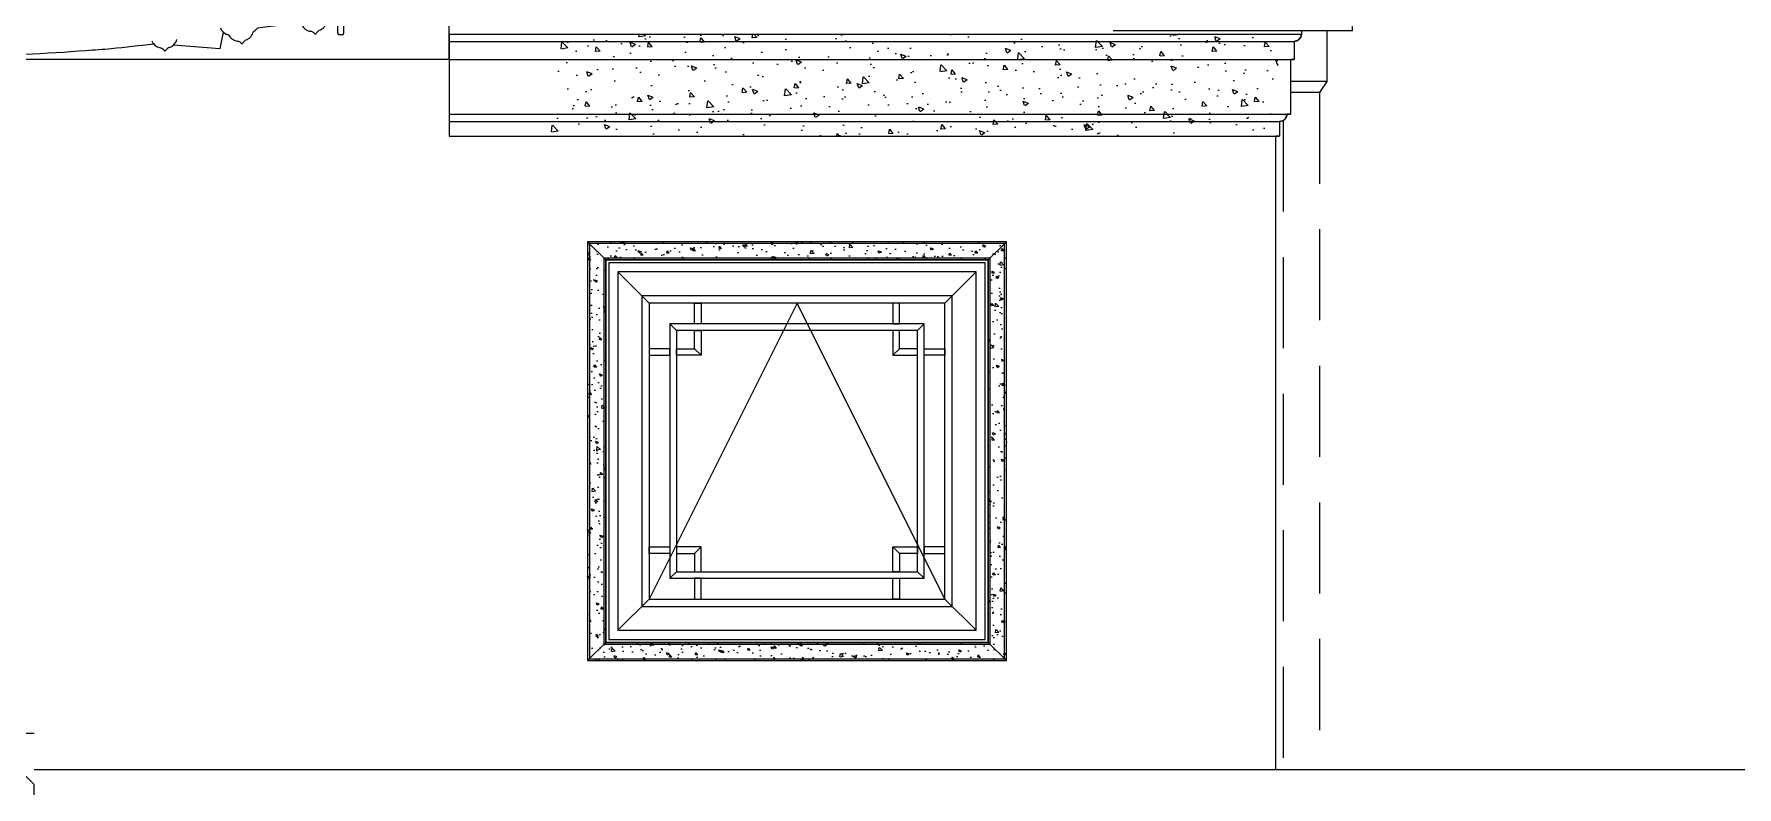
# Model space of a CAD drawing. Extents: x 296441 to 853063, y 459050 to 1117990.
# Drawn here: x 640479 to 645155, y 1003066 to 1005133 of the extents above; entities that cross this region are included whole.
import ezdxf
from ezdxf.xclip import XClip

# ---------------------------------------------------------------- set-up
doc = ezdxf.new("R2010")
doc.units = 0
doc.header["$LTSCALE"] = 1000
doc.header["$XCLIPFRAME"] = 0
for name, pattern in [('CENTER-1', [10, 6.25, -1.25, 1.25, -1.25]), ('E1-ELEV-N$0$HIDDEN', [0.375, 0.25, -0.125]), ('E1-ELEV-N$0$LPC090090$0$HIDDEN2', [4.762499999999999, 3.175, -1.5875])]:
    doc.linetypes.add(name, pattern=pattern)
for name, color, linetype in [('17-ELEV$0$G-XREF', 2, 'Continuous'), ('E1-ELEV-N$0$A-ELEV-HEVY', 2, 'Continuous'), ('E1-ELEV-N$0$A-ELEV-MEDM', 4, 'Continuous'), ('E1-ELEV-N$0$A-ELEV-PFIX', 40, 'Continuous'), ('E1-ELEV-N$0$A-ELEV-THIN', 144, 'Continuous'), ('E1-ELEV-N$0$LPC090090$0$A-ELEV-HDDN', 161, 'E1-ELEV-N$0$LPC090090$0$HIDDEN2'), ('E2-E3-ELEV-N$0$A-ELEV-HEVY', 2, 'Continuous'), ('E2-E3-ELEV-N$0$A-ELEV-MEDM', 4, 'Continuous'), ('E2-E3-ELEV-N$0$A-ELEV-MEDM-HEVY', 2, 'Continuous'), ('E2-E3-ELEV-N$0$A-ELEV-THIN', 144, 'Continuous'), ('E2-E3-ELEV-N$0$G-XREF', 2, 'Continuous'), ('H1-ELEV-N$0$LPM310295$0$A-ELEV-HEVY', 2, 'Continuous'), ('H1-ELEV-N$0$LPM310295$0$A-ELEV-MEDM', 4, 'Continuous'), ('H1-ELEV-N$0$LPM310295$0$A-ELEV-THIN', 145, 'Continuous'), ('ZT1_通用--填充---PM、LM、DY、JD', 8, 'Continuous'), ('主框线', 4, 'Continuous'), ('分格线', 55, 'Continuous'), ('副框内口线', 6, 'Continuous'), ('花格栅', 6, 'Continuous'), ('铝合金花格条', 5, 'Continuous')]:
    doc.layers.add(name, color=color, linetype=linetype)

# ---------------------------------------------------------------- blocks, each defined once
blk = doc.blocks.new('E1-ELEV-N$0$cdfh')
at = {"layer": 'E1-ELEV-N$0$A-ELEV-HEVY'}
for p, q in [((-656.7335614310578, 570.0000000000582), (-260.0000000000146, 570.0000000000582)), ((-656.7335614310578, 530.0000000000582), (-260.0000000000146, 530.0000000000582)), ((-656.7335614310578, 372.7569128684117), (-260.0000000001164, 372.7569128684117)), ((-656.7335614310578, 5.820766091346741e-11), (-140.0000000000146, 5.820766091346741e-11)), ((-656.7335614310578, -289.9999999998254), (-200.0000000000146, -289.9999999998254))]:
    blk.add_line(p, q, dxfattribs=at)
blk.add_lwpolyline([(-140.0000000000146, 5.820766091346741e-11), (0, 5.820766091346741e-11), (0, 125.0213311912376), (32.28701310115866, 108.2422535166261), (38.08273558376823, 30.00000000005821), (43.08273558376823, 30.00000000005821), (43.08273558376823, 113.9016275627655), (66, 158.0000000000582), (5.845869297118043, 190.0822030415875), (10.18125430739019, 198.4245348036638), (-43.15506547209225, 226.0804043189273), (-38.4093728463049, 235.2122674019192), (-91.74569262578734, 262.8681369171827), (-87, 272.0000000000582), (-140.5354164219461, 299.272759309446), (-136, 308.0000000000582), (-260.0000000000146, 372.9523809524835), (-260.0000000000146, 530.0000000000582), (-240.0000000000146, 530.0000000000582), (-240.0000000000146, 570.0000000000582), (-260.0000000000146, 570.0000000000582)], dxfattribs=at)
blk.add_lwpolyline([(-210, 1.746229827404022e-10), (-140.0000000000146, 1.746229827404022e-10), (-140.0000000000146, -9.999999999825377, -0.414213562373095), (-160.0000000000146, -29.99999999982538), (-160.0000000000146, -79.99999999982538), (-170.0000000000146, -79.99999999982538), (-170.0000000000146, -229.9999999998254), (-180.0000000000146, -229.9999999998254, -0.414213562373095), (-200.0000000000146, -249.9999999998254), (-200.0000000000146, -289.9999999998254), (-210, -289.9999999998254)], format="xyb", dxfattribs=at)
at = {"layer": 'E1-ELEV-N$0$A-ELEV-MEDM'}
blk.add_line((-656.7335614310578, -229.9999999998254), (-170.0000000000146, -229.9999999998254), dxfattribs=at)
at = {"layer": 'E1-ELEV-N$0$A-ELEV-THIN'}
for p, q in [((-656.7335614310578, -9.999999999825377), (-140.0000000000146, -9.999999999825377)), ((-656.7335614310578, -29.99999999994179), (-160, -29.99999999994179)), ((-656.7335614310578, -79.99999999982538), (-160.0000000000146, -79.99999999982538)), ((-656.7335614310578, -249.9999999998254), (-200.0000000000146, -249.9999999998254))]:
    blk.add_line(p, q, dxfattribs=at)
blk = doc.blocks.new('20200415103153')
at = {"color": 8}
for p, q in [((118.8000094052404, -118.8000094052404), (33.00000940542668, -33.00000940519385)), ((931.1999905947596, -118.8000094052404), (1016.999990595039, -33.00000940519385)), ((118.8000094052404, -931.1999905947596), (33.00000940542668, -1016.999990594806)), ((931.1999905947596, -931.1999905947596), (1016.999990595039, -1016.999990594806))]:
    blk.add_line(p, q, dxfattribs=at)
at = {"ltscale": 1000}
blk.add_lwpolyline([(0, -1050), (1050, -1050), (1050, 0), (0, 0)], close=True, dxfattribs=at)
blk.add_lwpolyline([(1016.999990595039, -1016.999990594806), (33.00000940542668, -1016.999990594806), (33.00000940542668, -33.00000940519385), (1016.999990595039, -33.00000940519385)], close=True)
at = {"color": 2, "ltscale": 250}
blk.add_lwpolyline([(931.1999905947596, -931.1999905947596), (118.8000094052404, -931.1999905947596), (118.8000094052404, -118.8000094052404), (931.1999905947596, -118.8000094052404)], close=True, dxfattribs=at)
at = {"ltscale": 1000}
blk.add_lwpolyline([(118.8000094052404, -931.1999905947596), (525, -118.8000094052404), (931.1999905947596, -931.1999905947596)], dxfattribs=at)
at = {"layer": '主框线'}
blk.add_lwpolyline([(1042, -1042), (8, -1042), (8, -8), (1042, -8)], close=True, dxfattribs=at)
at = {"layer": '副框内口线', "linetype": 'CENTER-1', "ltscale": 40}
blk.add_lwpolyline([(1050, -1050), (0, -1050), (0, 0), (1050, 0)], close=True, dxfattribs=at)
at = {"layer": '花格栅', "color": 6, "ltscale": 250}
blk.add_lwpolyline([(951.1999905947596, -951.1999905947596), (98.80000940524042, -951.1999905947596), (98.80000940524042, -98.80000940524042), (951.1999905947596, -98.80000940524042)], close=True, dxfattribs=at)
at = {"layer": '铝合金花格条'}
for points in [[(243.8000094075687, -118.8000094013987), (261.8000094075687, -118.8000094004674), (261.8000094103627, -175.8000094004674), (243.8000094103627, -175.8000094013987)], [(806.1999905924313, -118.8000094013987), (788.1999905924313, -118.8000094004674), (788.1999905896373, -175.8000094004674), (806.1999905896373, -175.8000094013987)], [(874.1999905915, -874.1999905947596), (175.8000094103627, -874.1999905947596), (175.8000094103627, -175.8000094055897), (874.1999905915, -175.8000094055897)], [(856.1999905915, -856.1999905947596), (193.8000094103627, -856.1999905947596), (193.8000094103627, -193.8000094055897), (856.1999905915, -193.8000094055897)], [(118.8000094061717, -243.8000094027957), (118.8000094052404, -261.8000094027957), (175.8000094052404, -261.8000094055897), (175.8000094061717, -243.8000094055897)], [(931.1999905938283, -243.8000094027957), (931.1999905947596, -261.8000094027957), (874.1999905947596, -261.8000094055897), (874.1999905938283, -243.8000094055897)], [(118.8000094061717, -806.1999905970879), (118.8000094052404, -788.1999905970879), (175.8000094052404, -788.1999905942939), (175.8000094061717, -806.1999905942939)], [(931.1999905938283, -806.1999905970879), (931.1999905947596, -788.1999905970879), (874.1999905947596, -788.1999905942939), (874.1999905938283, -806.1999905942939)], [(243.8000094075687, -931.1999905989505), (261.8000094075687, -931.1999905998819), (261.8000094103627, -874.1999905998819), (243.8000094103627, -874.1999905989505)], [(806.1999905924313, -931.1999905989505), (788.1999905924313, -931.1999905998819), (788.1999905896373, -874.1999905998819), (806.1999905896373, -874.1999905989505)]]:
    blk.add_lwpolyline(points, close=True, dxfattribs=at)
for points in [[(193.8000094103627, -193.8000094055897), (175.8000094103627, -175.8000094055897)], [(856.1999905915, -193.8000094055897), (874.1999905915, -175.8000094055897)], [(261.8000094094314, -261.8000094055897), (243.8000094094314, -243.8000094055897), (243.8000094094314, -193.8000094055897), (261.8000094094314, -193.8000094055897), (261.8000094094314, -261.8000094055897), (193.8000094094314, -261.8000094055897), (193.8000094094314, -243.8000094055897), (243.8000094094314, -243.8000094055897)], [(788.1999905905686, -261.8000094055897), (806.1999905905686, -243.8000094055897), (806.1999905905686, -193.8000094055897), (788.1999905905686, -193.8000094055897), (788.1999905905686, -261.8000094055897), (856.1999905905686, -261.8000094055897), (856.1999905905686, -243.8000094055897), (806.1999905905686, -243.8000094055897)], [(261.8000094094314, -788.1999905947596), (243.8000094094314, -806.1999905947596), (243.8000094094314, -856.1999905947596), (261.8000094094314, -856.1999905947596), (261.8000094094314, -788.1999905947596), (193.8000094094314, -788.1999905947596), (193.8000094094314, -806.1999905947596), (243.8000094094314, -806.1999905947596)], [(788.1999905905686, -788.1999905947596), (806.1999905905686, -806.1999905947596), (806.1999905905686, -856.1999905947596), (788.1999905905686, -856.1999905947596), (788.1999905905686, -788.1999905947596), (856.1999905905686, -788.1999905947596), (856.1999905905686, -806.1999905947596), (806.1999905905686, -806.1999905947596)]]:
    blk.add_lwpolyline(points, dxfattribs=at)
at = {"layer": '铝合金花格条', "elevation": -0.06302419923047158}
for points in [[(193.8000094103627, -856.1999905947596), (175.8000094103627, -874.1999905947596)], [(856.1999905915, -856.1999905947596), (874.1999905915, -874.1999905947596)]]:
    blk.add_lwpolyline(points, dxfattribs=at)
blk = doc.blocks.new('*U2413')
at = {"layer": 'ZT1_通用--填充---PM、LM、DY、JD', "ltscale": 1000}
h = blk.add_hatch(dxfattribs=at)
h.set_pattern_fill('混凝土', color=256, scale=10)
h.set_pattern_definition([(49.99999999999999, (349.9999981342349, -1100.000001866257), (71.72601826007535, -6.275213498259511), [7.5, -82.5]), (355, (349.9999981342349, -1100.000001866257), (-13.8751333613, 75.21921337000119), [6, -66]), (100.4514, (355.9771661342326, -1100.52293586625), (57.85093817140216, 68.94395420609536), [6.374019000000001, -70.1142112]), (46.18420000000002, (349.9999981342349, -1080.000001866257), (106.7241048625644, -16.55190143290181), [11.24999999999999, -123.7499999999999]), (96.6356, (358.8936726342305, -1081.379332566259), (93.46627055487033, 97.41178709004417), [9.561028799999999, -105.1713]), (351.1842, (349.9999981342349, -1080.000001866257), (93.46619451336272, 97.41186009253246), [9, -99]), (21, (359.9999981342349, -1085.000001866257), (59.69070521184616, -40.26188906653388), [7.5, -82.5]), (326.0000000000001, (359.9999981342349, -1085.000001866257), (24.33153319215817, 72.5150045046853), [6, -66]), (71.4514, (364.9742214342347, -1088.355162466254), (84.02226285814899, 32.25304967099524), [6.374019000000001, -70.1142112]), (37.50000000000001, (349.9999981342349, -1100.000001866257), (1.215985531729067, 33.28938538313115), [0, -65.19999999999999, 0, -67, 0, -66.25]), (7.499999999999999, (349.9999981342349, -1100.000001866257), (26.30695374421486, 39.44117118823603), [0, -38.2, 0, -63.7, 0, -25.25]), (327.5, (327.699998134232, -1100.000001866257), (53.3822436172409, -2.255487173437976), [0, -25, 0, -78, 0, -103.5]), (317.5, (317.699998134232, -1100.000001866257), (58.31861693423862, 10.01049823323177), [0, -32.5, 0, -51.8, 0, -73.5])])
h.paths.add_polyline_path([(-49.99999999980209, -1100.000001865543), (-50, 50), (1099.999998134503, 49.99999999928598), (1099.999998134468, -1100.000001866257), (724.9999981337693, -1100.000001866024)])
edge = h.paths.add_edge_path(flags=16)
edge.add_line((1049.999998134468, -1050.000001866257), (724.9999981337693, -1050.000001866024))
edge.add_line((724.9999981337693, -1050.000001866024), (-2.677325028344058e-10, -1050.000001866009))
edge.add_line((-2.677538191164786e-10, -1049.999999999522), (0, 0))
edge.add_line((0, 0), (1049.999998134503, -7.140172897379671e-10))
edge.add_line((1049.999998134503, -7.140172897379671e-10), (1049.999998135632, -1050.00000000012))
at = {"layer": 'H1-ELEV-N$0$LPM310295$0$A-ELEV-HEVY', "extrusion": (0, 0, -1)}
blk.add_lwpolyline([(-1049.999998134468, -1050.000000000236), (-1049.999998134468, -1050.000001866257), (-724.9999981337693, -1050.000001866024), (2.677538191164786e-10, -1050.000001866009), (2.677538191164786e-10, -1049.999999999522), (0, 0), (-1049.999998134503, -7.140172897379671e-10), (-1049.999998135632, -1050.00000000012)], dxfattribs=at)
at = {"layer": 'H1-ELEV-N$0$LPM310295$0$A-ELEV-MEDM', "extrusion": (0, 0, -1)}
blk.add_lwpolyline([(49.99999999980209, -1100.000001865543), (50, 50), (-1099.999998134503, 49.99999999928598), (-1099.999998134468, -1100.000001866257), (-724.9999981337693, -1100.000001866024), (50.00000000026775, -1100.000001866009)], dxfattribs=at)
at = {"layer": 'H1-ELEV-N$0$LPM310295$0$A-ELEV-THIN', "extrusion": (0, 0, -1)}
for points in [[(44.99999999980209, -1095.000001678944), (45, 45), (-1094.999998134503, 44.99999999928598), (-1094.999998134468, -1095.000001679658), (-1094.999998134468, -1095.000001866257), (-724.9999981337693, -1095.000001866024), (45.00000000026775, -1095.000001866009), (45.00000000026775, -1095.00000167941)], [(4.999999999802093, -1055.000000186121), (5, 5), (-1054.999998134503, 4.999999999285983), (-1054.999998134468, -1055.000000186835), (-1054.999998134468, -1055.000001866257), (-724.9999981337693, -1055.000001866024), (5.000000000267754, -1055.000001866009), (5.000000000267754, -1055.000000186587)]]:
    blk.add_lwpolyline(points, dxfattribs=at)
at = {"layer": '分格线', "ltscale": 1000}
for points in [[(-4.656612873077393e-10, -1.86555553227663e-06), (-50, 50)], [(1049.999998134503, -1.866153134244541e-06), (1099.999999999942, 49.99999999928598)], [(-7.334151064242178e-10, -1050.000000000453), (-50.00000000026775, -1100.000001866009)], [(1049.999998134933, -1050.000000000702), (1099.999998134468, -1100.000001866257)]]:
    blk.add_lwpolyline(points, dxfattribs=at)
blk = doc.blocks.new('E1-ELEV-N$0$vbfgj')
at = {"layer": 'E1-ELEV-N$0$LPC090090$0$A-ELEV-HDDN'}
blk.add_lwpolyline([(-1050, 1050), (0, 1050), (0, 0), (-1049.999999999884, 0)], close=True, dxfattribs=at)
at = {"ltscale": 1000}
blk.add_blockref('20200415103153', (-1050, 1050), dxfattribs=at)
at = {"layer": '分格线', "ltscale": 1000}
blk.add_blockref('*U2413', (-1050, 1050), dxfattribs=at)
blk = doc.blocks.new('E1-ELEV-N')
at = {"layer": 'ZT1_通用--填充---PM、LM、DY、JD', "ltscale": 1000}
h = blk.add_hatch(dxfattribs=at)
h.set_pattern_fill('混凝土', color=256, scale=20)
h.set_pattern_definition([(49.99999999999999, (-6744.999999999185, 9490.00000006333), (143.4520365201507, -12.55042699651902), [15, -165]), (355, (-6744.999999999185, 9490.00000006333), (-27.7502667226, 150.4384267400024), [12, -132]), (100.4514, (-6733.045663999161, 9488.954132063314), (115.7018763428043, 137.8879084121907), [12.748038, -140.2284224]), (46.18420000000002, (-6744.999999999185, 9530.00000006333), (213.4482097251289, -33.10380286580362), [22.49999999999994, -247.4999999999995]), (96.6356, (-6727.212650999194, 9527.241338663269), (186.9325411097407, 194.8235741800883), [19.1220576, -210.3426]), (351.1842, (-6744.999999999185, 9530.00000006333), (186.9323890267254, 194.8237201850649), [18, -198]), (21, (-6724.999999999185, 9520.00000006333), (119.3814104236923, -80.52377813306776), [15, -165]), (326.0000000000001, (-6724.999999999185, 9520.00000006333), (48.66306638431634, 145.0300090093706), [12, -132]), (71.4514, (-6715.051553399186, 9513.28967886325), (168.044525716298, 64.50609934199048), [12.748038, -140.2284224]), (37.50000000000001, (-6744.999999999185, 9490.00000006333), (2.431971063458134, 66.5787707662623), [0, -130.4, 0, -134, 0, -132.5]), (7.499999999999999, (-6744.999999999185, 9490.00000006333), (52.61390748842972, 78.88234237647205), [0, -76.39999999999999, 0, -127.4, 0, -50.5]), (327.5, (-6789.599999999162, 9490.00000006333), (106.7644872344818, -4.510974346875951), [0, -50, 0, -156, 0, -207]), (317.5, (-6809.599999999162, 9490.00000006333), (116.6372338684772, 20.02099646646354), [0, -65, 0, -103.6, 0, -147])])
h.paths.add_polyline_path([(-6744.999999999185, 9490.00000006333), (-4470.000000005588, 9490.00000006333), (-4470.000000005588, 9769.99999998603), (-6744.999999999185, 9769.99999998603)])
at = {"layer": 'E1-ELEV-N$0$A-ELEV-HEVY'}
for p, q in [((-6740, 7750.000018869294), (-6740, 9490.000000063563)), ((-4340.00003379304, 9489.9999999844), (-6600, 9489.999999994412)), ((-8070, 7750.000018869294), (-3330.000000005588, 7750.000018869294))]:
    blk.add_line(p, q, dxfattribs=at)
at = {"layer": 'E1-ELEV-N$0$A-ELEV-MEDM'}
blk.add_line((-4340.00003379304, 9549.999999966705), (-6600, 9549.999999976717), dxfattribs=at)
at = {"layer": 'E1-ELEV-N$0$A-ELEV-PFIX', "linetype": 'E1-ELEV-N$0$HIDDEN'}
for p, q in [((-6880.000034045195, 9780.000000063563), (-6880.000034045195, 9640.000000063563)), ((-6880.000034045195, 9640.000000063563), (-6860.000034045195, 9609.218219733099)), ((-6880.000034045195, 9640.000000063563), (-6780, 9640.000000063563)), ((-6860.000034045195, 9609.218219733099), (-6860.000034031924, 7750.000018869294)), ((-6860.000034045195, 9609.218219733099), (-6780, 9609.218219733099)), ((-6760.000034044497, 9532.67951164348), (-6760.000034031924, 7750.000018869294))]:
    blk.add_line(p, q, dxfattribs=at)
at = {"layer": 'E1-ELEV-N$0$A-ELEV-THIN'}
for p, q in [((-4470.000000005588, 9769.99999998603), (-6600, 9769.999999995343)), ((-4470.000000005588, 9749.999999983702), (-6600, 9749.999999993248)), ((-4470.000000005588, 9699.999999974621), (-6600, 9699.999999984168)), ((-4340.00003379304, 9530.000000015367), (-6600, 9530.000000025611))]:
    blk.add_line(p, q, dxfattribs=at)
blk.add_blockref('E1-ELEV-N$0$vbfgj', (-4900, 8099.999999993481))
at = {"layer": 'E1-ELEV-N$0$A-ELEV-HEVY', "xscale": -1}
blk.add_blockref('E1-ELEV-N$0$cdfh', (-6950, 9780.00000006333), dxfattribs=at)
blk = doc.blocks.new('E2-E3-ELEV-N$0$歇山-标准侧')
at = {"layer": 'E2-E3-ELEV-N$0$A-ELEV-MEDM'}
for p, q in [((1989.574608374242, 1181.594348318409), (2056.954971940111, 1181.594348318409)), ((2057.938677372498, 1153.861710831057), (2057.46882895389, 1176.362101971639)), ((1930.034258659784, 964.4346766248364), (1944.844380883355, 948.9000106249005)), ((1834.226377005311, 826.4536259737797), (1831.453209308296, 810.9189599733818)), ((1831.453209308296, 810.9189599733818), (1852.74712081402, 798.345344166737)), ((1729.43536065807, 714.6337557411753), (1753.563146066707, 700.6441859300267)), ((1666.647713078041, 536.163464655634), (1623.681401803013, 507.5746035827324)), ((1666.647713078041, 563.7698843665439), (1666.647713078041, 536.163464655634)), ((1498.946563646518, 475.9843682111259), (1498.946563646518, 428.8542521474901)), ((1576.410197018501, 478.082236937249), (1502.11697851037, 475.9843682111259)), ((1585.255142381269, 507.5746035827324), (1573.810236465506, 499.7994852131233)), ((1573.810236465506, 499.7994852131233), (1576.410197018267, 478.082236937249)), ((1623.681401803013, 507.5746035827324), (1585.255142381269, 507.5746035827324)), ((1498.946563646518, 428.8542521474901), (1528.871813959995, 419.3953459137138)), ((1528.871813959995, 425.9706569076534), (1655.505989812402, 425.9706569076534)), ((1528.871813959995, 425.9706569076534), (1528.871813959995, 419.3953459137138)), ((1655.505989812402, 425.9706569076534), (1689.078081335028, 417.0032524876297)), ((1689.078081335028, 417.0032524876297), (1689.078081335028, 346.1445039873943)), ((1764.05674207522, 316.5966063099913), (1689.078081335028, 346.1445039873943)), ((1764.05674207522, 316.5966063099913), (1740.806588601176, 250.7774741277117)), ((1701.005693813874, 89.60634798370484), (1701.005693813874, 183.8016897961515)), ((1720.389946985146, 211.0755214067176), (1720.389946985146, 89.60634798370484)), ((1562.064071488189, 124.6146070919949), (1424.62489004372, 107.2045538290404)), ((1306.612876514293, 94.42729178629997), (1295.313957632607, 36.90915184188816)), ((1306.612876514293, 94.42729178629997), (1295.313957632607, 36.90915184188816)), ((1715.211724985246, 84.42812598403725), (1706.183915814007, 84.42812598403725)), ((1295.313957632607, 36.90915184188816), (1135.933057856135, 49.309933825396)), ((1295.313957632607, 36.90915184188816), (1135.933057856135, 49.309933825396))]:
    blk.add_line(p, q, dxfattribs=at)
for centre, radius, start, end in [((1412.334305062279, 1468.346894805787), 644.5412249690828, 296.2669937401306, 333.583440622097), ((2024.623244471936, 1183.837577750443), 35.12034980756928, 183.6621256013596, 282.1680252529342), ((2030.573749066418, 1176.362101971639), 26.89507988733021, 273.0950593946338, 11.21802127652437), ((2423.199771390617, 6030.25577859767), 5427.143023274037, 244.537985614066, 254.4881045799909), ((1570.64667982221, 1279.853352841455), 478.1719075071325, 318.727998113605, 341.9620216034207), ((2022.586987417512, 1198.621324526146), 66.88836849820377, 272.3392693149541, 287.1227589129069), ((2035.128495898186, 1156.520278851036), 22.96458932374894, 288.1451681910155, 353.352067266219), ((1368.672919280915, 1358.223709063139), 706.7668945757389, 311.2014603313676, 324.6092542997218), ((1235.56355200577, 1648.769644852262), 888.056009579403, 252.7199426489844, 301.3493511070239), ((1551.09765996234, 1110.013254710473), 433.7387274557778, 294.277969306917, 314.0641650329528), ((1605.553034007171, 677.5118746482767), 128.3014931528567, 298.9054671468899, 353.337431465106), ((1716.718545574084, 696.0076058735158), 37.13519166619599, 295.9837296645381, 7.172484456436858), ((1852.780317567842, 168.0946481684223), 139.1925489650019, 143.5573682522897, 162.0138450843275), ((1630.488214833983, 190.9038017122075), 61.26672068315759, 328.2186206201155, 12.19870253221358), ((1635.70166395008, 162.0064863543976), 68.84509575495693, 18.45641900329182, 41.7333008224512), ((1581.42462816005, 151.4221282200888), 33.06772359390928, 196.8425823214692, 261.7375797198519), ((1612.018980349734, 136.2025233828481), 39.44350919701522, 206.3463534965254, 264.7999707433529), ((1612.018980349734, 136.2025233828481), 39.44350919701522, 206.3463534965254, 264.7999707433529), ((1623.688905346295, 137.6784627991728), 39.44350919701522, 289.6163151847384, 348.0699324105478), ((1649.530764036201, 160.0357680204324), 33.06772359390928, 292.6787061864035, 357.5737036004774), ((1098.83883401411, 78.96016892558146), 39.44350919701522, 201.9274122973096, 217.2655814483695), ((1110.587787357479, 79.53256906988281), 39.44350919701522, 310.8832665814672, 343.6509912409514), ((1329.770109645644, 118.0327339000069), 33.06772359393472, 196.8425823214692, 241.8881586077884), ((1329.770109645877, 118.03273390094), 33.06772359483405, 241.8881586077884, 261.7375797198519), ((1329.770109645877, 118.03273390094), 33.06772359483405, 241.8881586077884, 261.7375797198519), ((1360.364461835328, 102.8131290627662), 39.44350919701522, 206.3463534965254, 264.7999707433529), ((1360.364461835328, 102.8131290627662), 39.44350919701522, 206.3463534965254, 264.7999707433529), ((1347.596755399922, 32.66049822513014), 32.21109745441515, 39.09372066058557, 73.4176628838957), ((1347.596755399922, 32.66049822513014), 32.21109745441515, 39.09372066058557, 73.4176628838957), ((1401.865632317815, 39.52408771123919), 32.21109745441515, 120.9986230056505, 155.3225652540832), ((1401.865632317815, 39.52408771123919), 32.21109745441515, 120.9986230056505, 155.3225652540832), ((1372.034386831889, 104.2890684790909), 39.44350919701522, 289.6163151847384, 348.0699324105478), ((1372.034386831889, 104.2890684790909), 39.44350919701522, 289.6163151847384, 348.0699324105478), ((1397.876245521795, 126.6463737003505), 33.06772359390928, 292.6787061864035, 323.9890773135004), ((1397.876245521795, 126.6463737003505), 33.06772359390928, 292.6787061864035, 323.9890773135004), ((1599.251273914328, 66.04989254521206), 32.21109745441515, 39.09372066058557, 73.4176628838957), ((1599.251273914328, 66.04989254521206), 32.21109745441515, 39.09372066058557, 73.4176628838957), ((1622.050218718912, 207.4881493398007), 117.7883220738937, 269.0901812610043, 269.5454945690972), ((1653.520150832454, 72.91348203132111), 32.21109745441515, 120.9986230056505, 155.3225652540832), ((1706.183915814007, 89.60634798370484), 5.178222000000003, 180, 270), ((1715.211724985246, 89.60634798370484), 5.178222000000003, 270, 0), ((1098.83883401411, 78.96016892558146), 39.44350919701522, 217.2655814483695, 260.3810295706541), ((1080.703917195177, 9.999812683090568), 32.21109745441515, 34.67477946361878, 68.99872172318777), ((1080.703917195177, 9.999812683090568), 32.21109745441515, 34.67477946361878, 68.99872172318777), ((1135.3403011552, 12.66165609751079), 32.21109745441515, 116.5796818365917, 150.903624073183), ((1135.3403011552, 12.66165609751079), 32.21109745441515, 116.5796818365917, 150.903624073183), ((1110.587787357479, 79.53256906988281), 39.44350919701522, 285.1973739874226, 310.8832665814672), ((1110.587787357479, 79.53256906988281), 39.44350919701522, 285.1973739874226, 310.8832665814672)]:
    blk.add_arc(centre, radius, start, end, dxfattribs=at)
at = {"layer": 'E2-E3-ELEV-N$0$A-ELEV-MEDM-HEVY'}
blk.add_line((1.69951840689464e-06, 3.725290298461914e-09), (-499.9999999999707, 3.725290298461914e-09), dxfattribs=at)
blk.add_line((1.69951840689464e-06, 3.725290298461914e-09), (-499.9999999999707, 3.725290298461914e-09), dxfattribs=at)
for centre, radius, start, end in [((-27.13426489094832, 11903.85004724981), 11903.88097284817, 270.1306028015816, 274.1615167950956), ((-27.13426432028041, 11903.85003999108), 11903.88096556716, 274.1615167950956, 274.5765213657625), ((182.8985732340664, 7243.284182474019), 7243.308409298906, 275.8620309257659, 277.0194885439567), ((182.8985732340664, 7243.284182474019), 7243.308409298906, 275.8620309257659, 277.0194885439567)]:
    blk.add_arc(centre, radius, start, end, dxfattribs=at)
at = {"layer": 'E2-E3-ELEV-N$0$A-ELEV-THIN'}
for p, q in [((1930.034258659784, 964.4346766248364), (1873.187405007281, 964.4346766248364)), ((1873.187405007281, 964.4346766248364), (1889.834532483801, 948.9000106249005)), ((1944.844380883355, 948.9000106249005), (1889.834532483801, 948.9000106249005)), ((1760.676161296986, 826.4536259737797), (1757.902993599972, 810.9189599733818)), ((1834.226377005311, 826.4536259737797), (1760.676161296986, 826.4536259737797)), ((1831.453209308296, 810.9189599733818), (1757.902993599972, 810.9189599733818)), ((1772.736822476465, 810.9189599733818), (1794.030733982421, 798.345344166737)), ((1852.74712081402, 798.345344166737), (1794.030733982421, 798.345344166737)), ((1729.43536065807, 714.6337557411753), (1649.540339635074, 714.6337557411753)), ((1649.540339635074, 714.6337557411753), (1673.232224781154, 700.6441859300267)), ((1753.563146066707, 700.6441859300267), (1673.232224781154, 700.6441859300267)), ((1585.197413391754, 536.163464655634), (1532.709060142836, 507.5746035827324)), ((1585.197413391754, 564.8213731544092), (1585.197413391754, 536.163464655634)), ((1585.197413391754, 563.7698843665439), (1666.647713078041, 563.7698843665439)), ((1666.647713078041, 536.163464655634), (1585.197413391754, 536.163464655634)), ((1412.643428301759, 483.8819429604337), (1412.643428301759, 425.1048494577426)), ((1493.397561849182, 477.8037574635837), (1415.813843165379, 483.8819429604337)), ((1502.11697851037, 475.9843682111259), (1415.813843165379, 483.8819429604337)), ((1521.963301543001, 521.7682007751446), (1487.637868160004, 499.4317821809091)), ((1573.810236465506, 499.7994852131233), (1487.637868160004, 499.4317821809091)), ((1487.637868160004, 499.4317821809091), (1490.22714698533, 477.8037574635837)), ((1532.709060142836, 507.5746035827324), (1521.963301543001, 521.7682007751446)), ((1585.255142381269, 507.5746035827324), (1532.709060142836, 507.5746035827324)), ((1528.871813959995, 383.230803511573), (1412.643428301759, 425.1048494577426)), ((1557.89444065452, 417.0032524876297), (1528.871813959995, 425.9706569076534)), ((1528.871813959995, 419.3953459137138), (1528.871813959995, 383.230803511573)), ((1557.89444065452, 417.0032524876297), (1689.078081335028, 417.0032524876297)), ((1557.89444065452, 345.4685878967884), (1557.89444065452, 417.0032524876297)), ((1637.650626515359, 314.5804747170769), (1557.89444065452, 345.4685878967884)), ((1637.883355267201, 314.691302340012), (1661.126053448854, 248.8932754322886)), ((1685.831663679885, 209.9976179860532), (1720.389946985146, 211.0755214067176))]:
    blk.add_line(p, q, dxfattribs=at)
for centre, radius, start, end in [((1265.203130220849, 1495.143420771697), 807.0295220756068, 304.9693747245511, 334.2050259213385), ((2023.027172950184, 1177.664403346367), 45.93282474003929, 227.1987274139161, 272.8576531313409), ((2152.963874667737, 5437.10760853626), 4846.3336693051, 244.5611003516773, 255.6448268103808), ((2169.893892167223, 5481.505587110298), 4945.189687390401, 244.7137590927247, 255.5346398267265), ((2227.848090342101, 5625.863252678422), 5073.664973616526, 244.7639143257618, 255.3305882455707), ((2411.432153764734, 6101.790040267168), 5632.368548867882, 245.2292575734881, 254.6868800295093), ((1454.256370246731, 1294.159596404994), 555.8169815604288, 300.6141228131066, 321.5980135862957), ((1454.256370246731, 1294.159596404994), 555.8169815604288, 300.6141228131066, 321.5980135862957), ((3025.691488954559, 8396.8339136038), 8145.804320366338, 248.2640610532893, 254.9581939900594), ((1236.131919802254, 1663.430772865657), 964.3347994732785, 252.8268820366617, 300.650027107985), ((1222.445789110469, 1673.107667829378), 1021.417813197765, 253.6324403816502, 300.3362907433166), ((1225.671943997353, 1692.381537612528), 1014.958965048193, 253.8281006369892, 300.2713252977973), ((1417.915641472762, 1283.924166154116), 614.206280638567, 288.5699424226165, 307.7603113155797), ((1560.806573358219, 1145.622432333417), 396.1576010894356, 296.7525703695982, 302.3415032526377), ((1224.444394089835, 1630.886809586549), 1007.359311376853, 252.6449978395916, 292.7201374066606), ((1525.222112721385, 677.5118746482767), 128.3014931528567, 298.9054671468899, 353.337431465106), ((1636.387624288531, 696.0076058735158), 37.13519166619599, 295.9837296645381, 7.172484456436858), ((1202.46197883747, 1453.013391025366), 967.6134027785832, 252.5103467138986, 293.4316883206554), ((1459.692731707212, 337.2621098291129), 99.64930434497875, 66.80137954004678, 118.1738730014055), ((1624.247884153476, 197.9886433989741), 161.7192428044882, 66.36672456124487, 114.223696554237), ((1701.670650950721, 228.0980567596871), 107.6000564334951, 90.19616424328888, 126.5113010124006), ((1702.178656397242, 202.9405850586481), 61.61952581275882, 90.81492846144408, 131.7765403438081), ((1201.687327672815, -70.22547898627818), 559.3931731479777, 29.80659111676498, 34.78322266052673), ((1703.198574495124, 206.4633918097261), 58.12142992667493, 49.6797460847817, 91.86970795778444)]:
    blk.add_arc(centre, radius, start, end, dxfattribs=at)
blk = doc.blocks.new('E2-E3-ELEV-N$0$飞砖-E')
at = {"layer": 'E2-E3-ELEV-N$0$A-ELEV-HEVY'}
blk.add_lwpolyline([(0, 0), (70, 0), (70, -70), (0, -140)], dxfattribs=at)
blk = doc.blocks.new('E2-E3-ELEV-N')
at = {"layer": 'E2-E3-ELEV-N$0$A-ELEV-HEVY'}
for p, q in [((4469.999966167263, 9699.99999999348), (4469.999966167263, 10565.06022764789)), ((4469.999966167263, 9769.99999999511), (4469.999966167263, 9489.999999991618)), ((4469.999966167263, 9699.99999999348), (-6869.999966209987, 9699.99999999348)), ((4469.999966167263, 9489.999999991618), (5999.999966161675, 9490.000000000931)), ((3329.999999973341, 6700.000000010012), (3329.999999973341, 7710.000018885825))]:
    blk.add_line(p, q, dxfattribs=at)
at = {"layer": 'E2-E3-ELEV-N$0$A-ELEV-MEDM'}
blk.add_line((4469.999966167263, 9549.999999973923), (5999.999966161675, 9549.999999983236), dxfattribs=at)
at = {"layer": 'E2-E3-ELEV-N$0$A-ELEV-THIN'}
for p, q in [((4469.999966167263, 9769.99999999511), (5999.999966161675, 9770.000000001863)), ((4469.999966167263, 9749.999999993015), (5999.999966161675, 9749.999999999767)), ((4469.999966167263, 9699.999999983702), (5999.999966161675, 9699.999999990687)), ((4469.999966167263, 9530.000000022352), (5999.999966161675, 9530.00000003213))]:
    blk.add_line(p, q, dxfattribs=at)
at = {"layer": 'E2-E3-ELEV-N$0$A-ELEV-HEVY', "xscale": -1}
blk.add_blockref('E2-E3-ELEV-N$0$飞砖-E', (3329.999999973341, 7850.000018885825), dxfattribs=at)
at = {"layer": 'E2-E3-ELEV-N$0$A-ELEV-MEDM', "ltscale": 0.1, "xscale": 0.8, "yscale": 0.8, "zscale": 0.8}
blk.add_blockref('E2-E3-ELEV-N$0$歇山-标准侧', (2803.688042453141, 9699.999999993248), dxfattribs=at)
at = {"layer": 'E2-E3-ELEV-N$0$G-XREF'}
ref = blk.add_blockref('E1-ELEV-N', (-1.629814505577087e-08, 0), dxfattribs=dict(at, xscale=-1, rotation=1.167066443485965e-10))
XClip(ref).set_block_clipping_path([(-3330.0000000083255, 8072.277096409523), (-3330.00000000553, 6699.999999993481), (-7799.999999999883, 6699.999999993481), (-7799.999999999835, 4600.0000000032815), (-3190.017928741986, 4600.0000000032815), (-3190.0179287449673, 7263.287318631097), (-3.106502543496897e-08, 7263.287318636372), (-2.8172749598345907e-09, 4600.000000004424), (6.056887532635324e-09, -2500.000000005297), (-10599.999999984546, -2500.0000000268883), (-10600.000000016109, 12995.16678363803), (-4747.497518206873, 12995.166783649951), (-4747.497518196846, 8072.277096406636)])
blk = doc.blocks.new('fewerr')
at = {"layer": 'E1-ELEV-N$0$A-ELEV-HEVY', "color": 169}
for p, q in [((5940427.857863402, 575568.9373236762), (5940427.857863402, 575518.9373236762)), ((5940427.857863402, 575518.9373236762), (5940417.857863402, 575518.9373236762)), ((5940417.857863402, 575518.9373236762), (5940417.857863402, 575368.9373236762)), ((5940387.857863402, 575348.9373236762), (5940387.857863402, 575308.9373236762)), ((5940417.857863402, 575368.9373236762), (5940407.857863402, 575368.9373236762)), ((5940377.857863402, 573568.9373424819), (5940377.857863402, 575308.9373236762)), ((5940387.857863402, 575308.9373236762), (5940377.857863402, 575308.9373236762)), ((5941707.857863402, 573568.9373424819), (5940377.857863402, 573568.9373424819))]:
    blk.add_line(p, q, dxfattribs=at)
for centre in [(5940427.857863402, 575588.9373236762), (5940387.857863402, 575368.9373236762)]:
    blk.add_arc(centre, 20, 270, 0, dxfattribs=at)

msp = doc.modelspace()

# ---------------------------------------------------------------- block references
msp.add_blockref('fewerr', (-5296488.734221881, 429544.1571326561))
at = {"layer": '17-ELEV$0$G-XREF', "color": 1}
msp.add_blockref('E2-E3-ELEV-N', (637149.1238573372, 995363.0944562252), dxfattribs=at)

doc.saveas('drawing.dxf')
